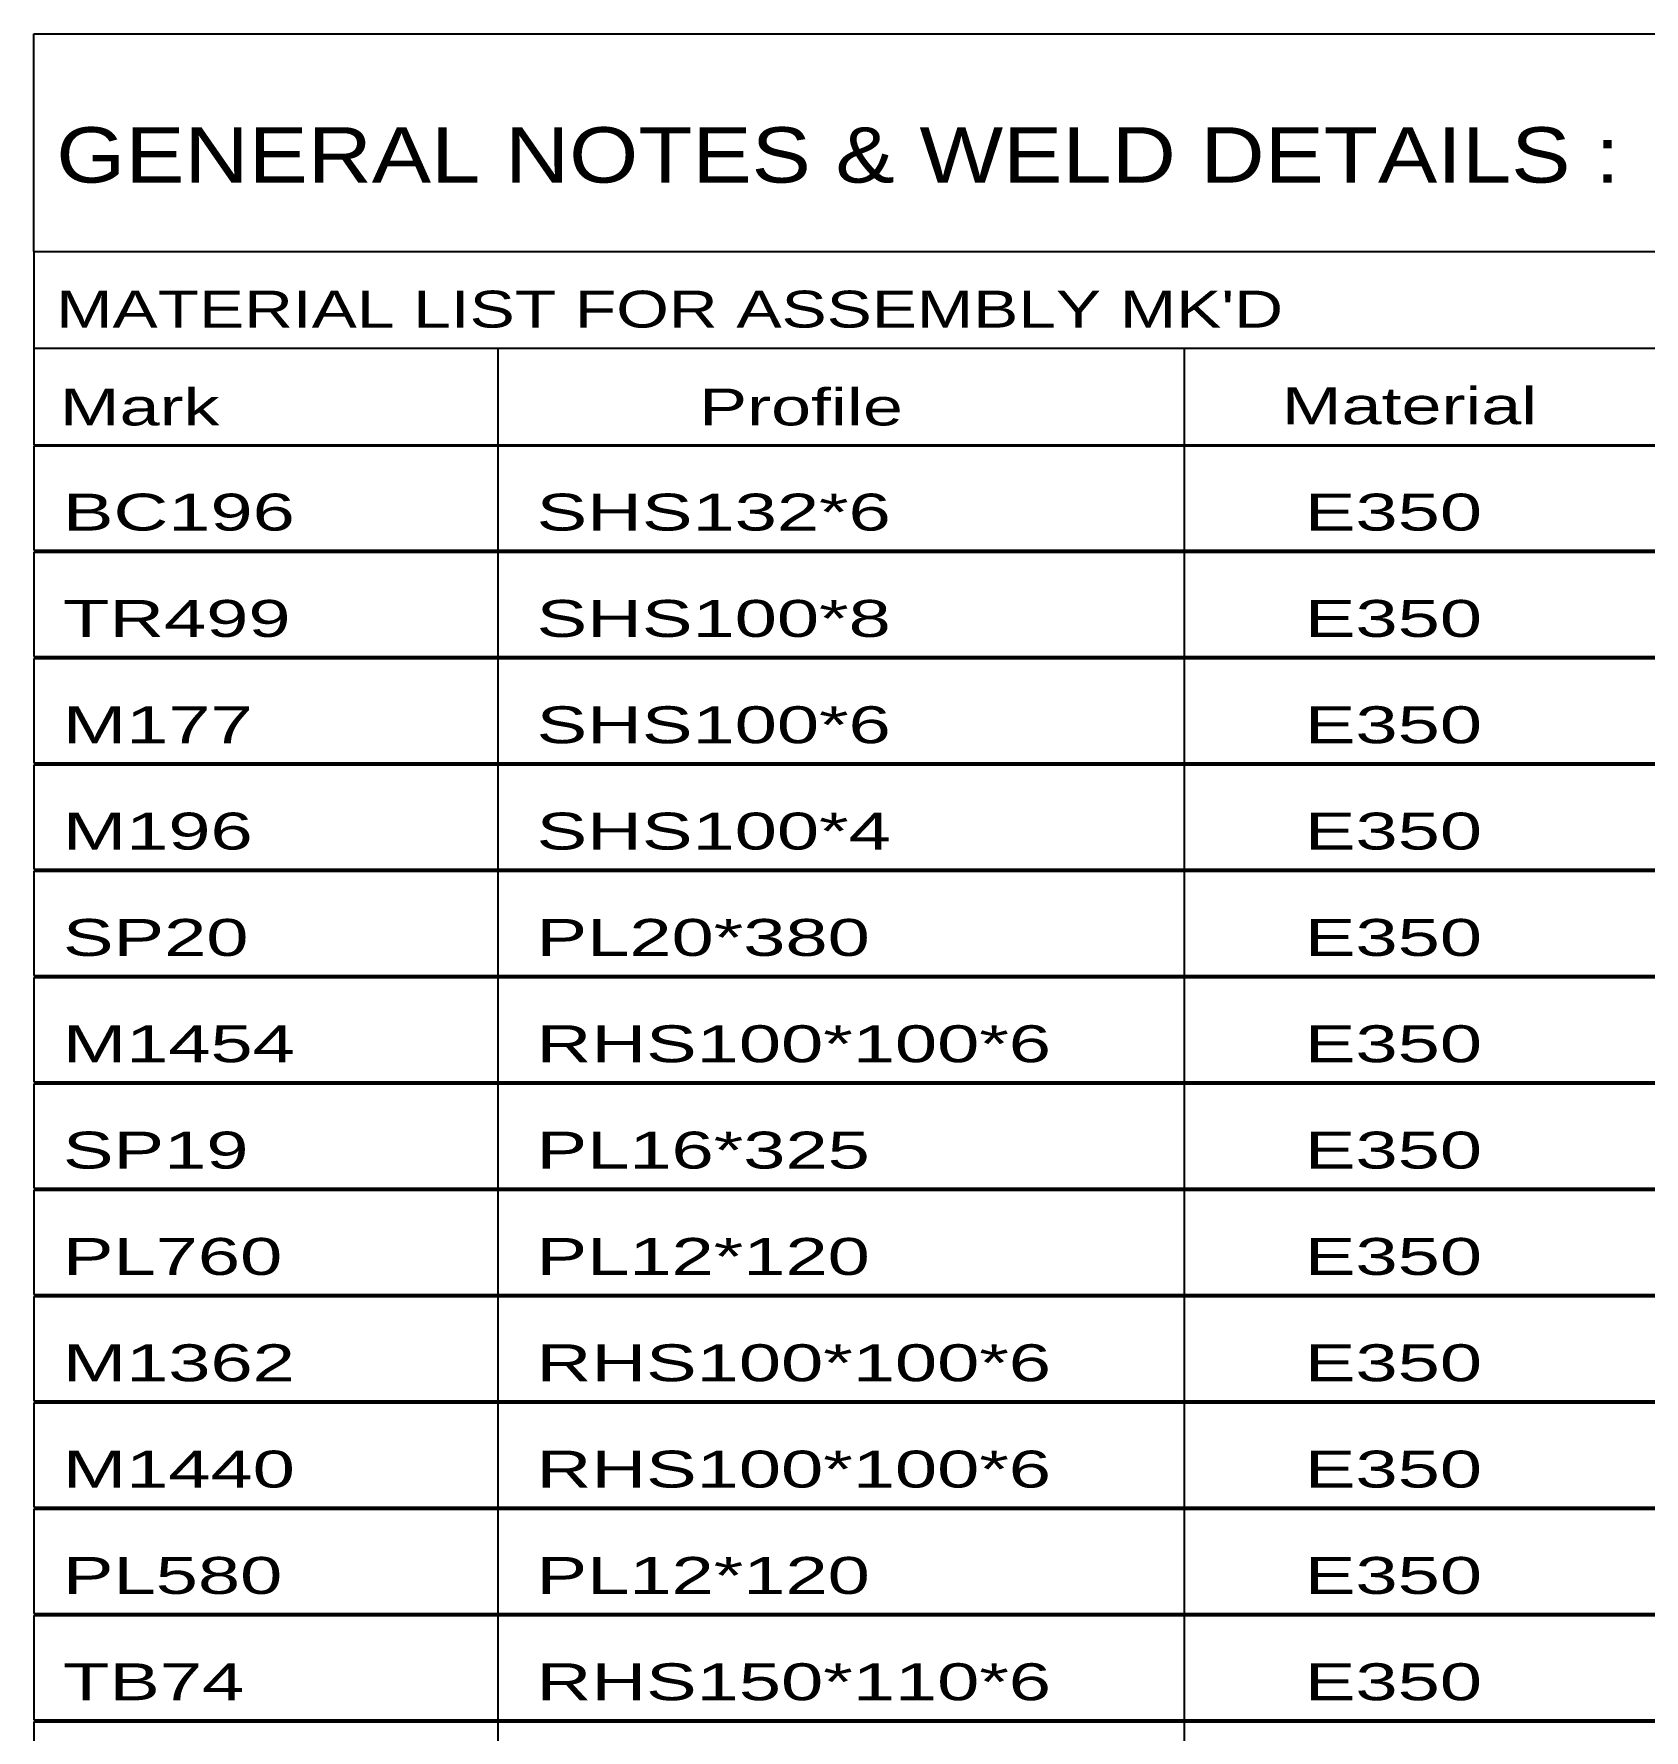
# Model space of a CAD drawing. Header units: millimetres. Extents: x -45 to 796, y -433 to 161.
# Drawn here: x 470.9 to 554.1, y -329.5 to -241.8 of the extents above; entities that cross this region are included whole.
import ezdxf

# ---------------------------------------------------------------- set-up
doc = ezdxf.new("R2010")
doc.units = ezdxf.units.MM
doc.styles.add('Arial Narrow', font='ARIALN.TTF', dxfattribs={"height": 0.2})

# ---------------------------------------------------------------- blocks, each defined once
blk = doc.blocks.new('Unknown-814760973-24111')
at = {"color": 7, "linetype": 'Continuous'}
for p, q in [((470.855, -241.816), (630.855, -241.816)), ((470.855, -253.066), (470.855, -241.816)), ((470.855, -253.066), (630.855, -253.066)), ((470.855, -253.066), (470.855, -258.066)), ((470.855, -258.066), (630.855, -258.066)), ((470.855, -258.066), (470.855, -263.066)), ((494.855, -258.067), (494.855, -263.067)), ((530.355, -258.067), (530.355, -263.067)), ((470.855, -263.066), (630.855, -263.066)), ((470.855, -263.116), (470.855, -268.516)), ((470.855, -263.116), (630.855, -263.116)), ((494.855, -263.067), (494.855, -268.567)), ((530.355, -263.067), (530.355, -268.567)), ((470.855, -268.516), (630.855, -268.516)), ((470.855, -268.616), (470.855, -274.016)), ((470.855, -268.616), (630.855, -268.616)), ((494.855, -268.567), (494.855, -274.067)), ((530.355, -268.567), (530.355, -274.067)), ((470.855, -274.016), (630.855, -274.016)), ((470.855, -274.116), (470.855, -279.516)), ((470.855, -274.116), (630.855, -274.116)), ((494.855, -274.067), (494.855, -279.567)), ((530.355, -274.067), (530.355, -279.567)), ((470.855, -279.516), (630.855, -279.516)), ((470.855, -279.616), (470.855, -285.016)), ((470.855, -279.616), (630.855, -279.616)), ((494.855, -279.567), (494.855, -285.067)), ((530.355, -279.567), (530.355, -285.067)), ((470.855, -285.016), (630.855, -285.016)), ((470.855, -285.116), (470.855, -290.516)), ((470.855, -285.116), (630.855, -285.116)), ((494.855, -285.067), (494.855, -290.567)), ((530.355, -285.067), (530.355, -290.567)), ((470.855, -290.516), (630.855, -290.516)), ((470.855, -290.616), (470.855, -296.016)), ((470.855, -290.616), (630.855, -290.616)), ((494.855, -290.567), (494.855, -296.067)), ((530.355, -290.567), (530.355, -296.067)), ((470.855, -296.016), (630.855, -296.016)), ((470.855, -296.116), (470.855, -301.516)), ((470.855, -296.116), (630.855, -296.116)), ((494.855, -296.067), (494.855, -301.567)), ((530.355, -296.067), (530.355, -301.567)), ((470.855, -301.516), (630.855, -301.516)), ((470.855, -301.616), (470.855, -307.016)), ((470.855, -301.616), (630.855, -301.616)), ((494.855, -301.567), (494.855, -307.067)), ((530.355, -301.567), (530.355, -307.067)), ((470.855, -307.016), (630.855, -307.016)), ((470.855, -307.116), (470.855, -312.516)), ((470.855, -307.116), (630.855, -307.116)), ((494.855, -307.067), (494.855, -312.567)), ((530.355, -307.067), (530.355, -312.567)), ((470.855, -312.516), (630.855, -312.516)), ((470.855, -312.616), (470.855, -318.016)), ((470.855, -312.616), (630.855, -312.616)), ((494.855, -312.567), (494.855, -318.067)), ((530.355, -312.567), (530.355, -318.067)), ((470.855, -318.016), (630.855, -318.016)), ((470.855, -318.116), (470.855, -323.516)), ((470.855, -318.116), (630.855, -318.116)), ((494.855, -318.067), (494.855, -323.567)), ((530.355, -318.067), (530.355, -323.567)), ((470.855, -323.516), (630.855, -323.516)), ((470.855, -323.616), (470.855, -329.016)), ((470.855, -323.616), (630.855, -323.616)), ((494.855, -323.567), (494.855, -329.067)), ((530.355, -323.567), (530.355, -329.067)), ((470.855, -329.016), (630.855, -329.016)), ((470.855, -329.116), (470.855, -334.516)), ((470.855, -329.116), (630.855, -329.116)), ((494.855, -329.067), (494.855, -334.567)), ((530.355, -329.067), (530.355, -334.567))]:
    blk.add_line(p, q, dxfattribs=at)
at = {"color": 7, "style": 'Arial Narrow'}
for s, height, width, p in [('GENERAL NOTES & WELD DETAILS :', 2.86328, 1.4, (472.008, -249.506)), ("MATERIAL LIST FOR ASSEMBLY MK'D", 1.90885, 1.6, (472.008, -257.006)), ('Mark', 1.9089, 1.7, (472.19, -262.067)), ('Profile', 1.9089, 1.7, (505.268, -262.067)), ('Material', 1.9089, 1.7, (535.395, -262.006))]:
    blk.add_text(s, height=height, dxfattribs=dict(at, width=width)).set_placement(p)
at = {"color": 7, "linetype": 'Continuous', "style": 'Arial Narrow', "width": 1.794707}
for s, height, p in [('BC196', 1.9089, (472.355, -267.504)), ('SHS132*6', 1.9089, (496.855, -267.504)), ('E350', 1.9089, (536.595, -267.504)), ('TR499', 1.9089, (472.355, -273.004)), ('SHS100*8', 1.9089, (496.855, -273.004)), ('E350', 1.9089, (536.595, -273.004)), ('M177', 1.9089, (472.355, -278.504)), ('SHS100*6', 1.9089, (496.855, -278.504)), ('E350', 1.9089, (536.595, -278.504)), ('M196', 1.9089, (472.355, -284.004)), ('SHS100*4', 1.9089, (496.855, -284.004)), ('E350', 1.9089, (536.595, -284.004)), ('SP20', 1.9089, (472.355, -289.504)), ('PL20*380', 1.9089, (496.855, -289.504)), ('E350', 1.9089, (536.595, -289.504)), ('M1454', 1.9089, (472.355, -295.004)), ('RHS100*100*6', 1.90885, (496.855, -295.004)), ('E350', 1.9089, (536.595, -295.004)), ('SP19', 1.9089, (472.355, -300.504)), ('PL16*325', 1.9089, (496.855, -300.504)), ('E350', 1.9089, (536.595, -300.504)), ('PL760', 1.9089, (472.355, -306.004)), ('PL12*120', 1.9089, (496.855, -306.004)), ('E350', 1.9089, (536.595, -306.004)), ('M1362', 1.9089, (472.355, -311.504)), ('RHS100*100*6', 1.90885, (496.855, -311.504)), ('E350', 1.9089, (536.595, -311.504)), ('M1440', 1.9089, (472.355, -317.004)), ('RHS100*100*6', 1.90885, (496.855, -317.004)), ('E350', 1.9089, (536.595, -317.004)), ('PL580', 1.9089, (472.355, -322.504)), ('PL12*120', 1.9089, (496.855, -322.504)), ('E350', 1.9089, (536.595, -322.504)), ('TB74', 1.9089, (472.355, -328.004)), ('RHS150*110*6', 1.90885, (496.855, -328.004)), ('E350', 1.9089, (536.595, -328.004))]:
    blk.add_text(s, height=height, dxfattribs=at).set_placement(p)

msp = doc.modelspace()

# ---------------------------------------------------------------- block references
msp.add_blockref('Unknown-814760973-24111', (0, 0))

doc.saveas('drawing.dxf')
